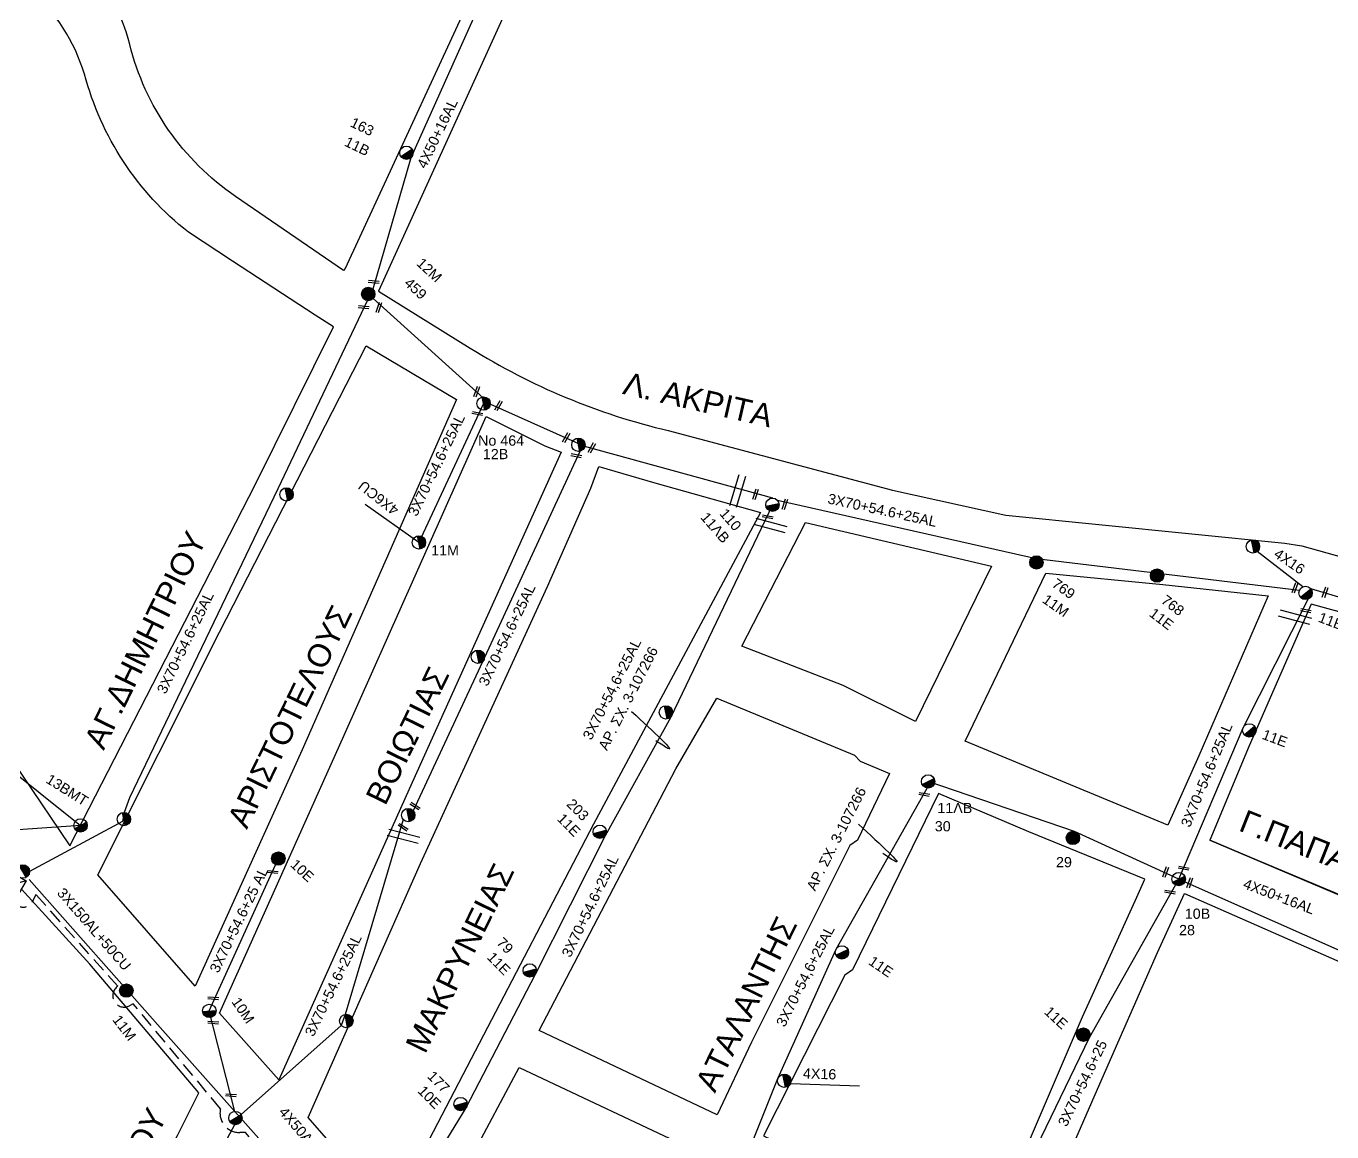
# Model space of a CAD drawing. Header units: millimetres. Extents: x 6950 to 9601, y 853 to 1951.
# Drawn here: x 8175.1 to 8405.1, y 1014.2 to 1209 of the extents above; entities that cross this region are included whole.
import ezdxf

# ---------------------------------------------------------------- set-up
doc = ezdxf.new("R2010")
doc.units = ezdxf.units.MM
doc.linetypes.add('DASHED', pattern=[19.05, 12.7, -6.35])
for name, color, linetype in [('Άγνωστα', 7, 'Continuous'), ('Γυμνά εναέρια ΧΤ και ΦΟΠ (3Φ)   4x50+16AL', 7, 'Continuous'), ('Εναέρια παροχή ΧΤ 4x16', 7, 'SYN_LINE'), ('Επιγραφές - Σχήματα', 7, 'Continuous'), ('Καλώδια ΧΤ   3x150AL+50CU', 7, 'DASHED'), ('Καλώδια ΧΤ   3x150AL+50XLPE', 7, 'DASHED'), ('Μηχανική τομή', 7, 'Continuous'), ('Στύλος Ξύλινος', 7, 'Continuous'), ('Στύλος Ξύλινος @ 1', 7, 'Continuous'), ('Στύλος ΦΜ', 7, 'Continuous'), ('Στύλος ΦΜ @ 1', 7, 'Continuous'), ('Συνεστραμμένα ΧΤ   3x70+54.6+25 AL', 7, 'SYN_LINE'), ('Τομή', 7, 'Continuous'), ('Υποσταθμός εναέριος 2 στύλων', 7, 'Continuous'), ('Υποσταθμός πόλεως', 7, 'Continuous'), ('Υπόβαθρο ΔΕΗ', 7, 'Continuous')]:
    doc.layers.add(name, color=color, linetype=linetype)
doc.styles.add('arial', font='ARIAL.TTF')
doc.styles.get("Standard").update_dxf_attribs({"font": 'ARIAL.TTF'})
doc.linetypes.add('SYN_LINE', pattern='A,0.5,-0.0001,["/\\/\\/\\/",Standard,S=0.1,R=0,X=0,Y=-0.05],-0.25', length=0.7501)

# ---------------------------------------------------------------- blocks, each defined once
blk = doc.blocks.new('ΤΟΜΗ')
at = {"layer": 'Τομή', "ltscale": 40}
for p, q in [((-5.68, 0), (5.68, 0)), ((5.68, -2.33), (-5.68, -2.33))]:
    blk.add_line(p, q, dxfattribs=at)
blk = doc.blocks.new('ΜΗΧΑΝΙΚΗ ΤΟΜΗ')
at = {"layer": 'Μηχανική τομή', "ltscale": 40}
for p, q in [((-1.89, 0.78), (1.89, 0.78)), ((1.89, 0), (-1.89, 0))]:
    blk.add_line(p, q, dxfattribs=at)
blk = doc.blocks.new('ΥΠΑΡΧΩΝ ΞΥΛΙΝΟΣ ΣΤΥΛΟΣ')
at = {"layer": 'Στύλος Ξύλινος'}
h = blk.add_hatch(color=7, dxfattribs=at)
h.paths.add_polyline_path([(-2.62, 0, 0.270008), (-1.29, -2.28), (1.3, 2.27, 0.576266)])
h.paths.add_polyline_path([(-1.29, -2.28, 0.574793), (2.62, 0, 0.268822), (1.3, 2.27)])
at = {"layer": 'Στύλος Ξύλινος', "color": 7}
blk.add_line((-1.29, -2.28), (1.3, 2.27), dxfattribs=at)
blk.add_circle((0, 0), 2.62, dxfattribs=at)
at = {"layer": 'Στύλος Ξύλινος', "flags": 4}
for tag, p in [('ΑΡΙΘΜΟΣ', (-4.91, 8.6)), ('ΤΥΠΟΣ', (-4.85, 3.39))]:
    blk.add_attdef(tag, p, '', height=4, dxfattribs=at)
blk = doc.blocks.new('ΥΠΑΡΧΩΝ ΤΣΙΜΕΝΤΕΝΙΟΣ ΣΤΥΛΟΣ')
at = {"layer": 'Στύλος ΦΜ'}
blk.add_hatch(color=7, dxfattribs=at).paths.add_polyline_path([(-1.29, -2.28, 0.574793), (2.62, 0, 0.268822), (1.3, 2.27)])
at = {"layer": 'Στύλος ΦΜ', "color": 7}
blk.add_line((-1.29, -2.28), (1.3, 2.27), dxfattribs=at)
blk.add_circle((0, 0), 2.62, dxfattribs=at)
at = {"layer": 'Στύλος ΦΜ', "flags": 4}
for tag, p in [('ΑΡΙΘΜΟΣ', (-4.68, 8.05)), ('ΤΥΠΟΣ', (-4.91, 3.03))]:
    blk.add_attdef(tag, p, '', height=4, dxfattribs=at)
blk = doc.blocks.new('ΥΠΟΣΤΑΘΜΟΣ ΕΝΑΕΡΙΟΣ ΕΠΙ 2 ΣΤΥΛΩΝ')
at = {"layer": 'Υποσταθμός εναέριος 2 στύλων', "linetype": 'Continuous'}
for points in [[(-11.97, -2.11, 0.574793), (-8.45, -0.07, 0.268822), (-9.64, 1.98)], [(9.68, -2.15, 0.574793), (13.19, -0.1, 0.268822), (12.01, 1.95)]]:
    blk.add_hatch(color=256, dxfattribs=at).paths.add_polyline_path(points)
for p, q in [((-11.97, -2.11), (-9.64, 1.98)), ((9.68, -2.15), (12.01, 1.95))]:
    blk.add_line(p, q, dxfattribs=at)
for centre in [(-10.81, -0.07), (10.84, -0.1)]:
    blk.add_circle(centre, 2.36, dxfattribs=at)
at = {"layer": 'Υποσταθμός πόλεως', "linetype": 'Continuous', "ltscale": 40}
blk.add_lwpolyline([(-8.57, 2.82), (8.57, 2.82), (8.57, -2.82), (-8.57, -2.82)], close=True, dxfattribs=at)
for points in [[(-5.75, 0), (-8.57, 2.82)], [(-8.57, -2.82), (-5.75, 0)], [(-5.75, 0), (5.75, 0)], [(5.75, 0), (8.57, 2.82)], [(8.57, -2.82), (5.75, 0)]]:
    blk.add_lwpolyline(points, dxfattribs=at)
at = {"layer": 'Υποσταθμός εναέριος 2 στύλων', "ltscale": 40, "flags": 1}
for tag, p in [('ΜΕΤΑΣΧΗΜΑΤΙΣΜΟΣ', (14.09, 2.51)), ('ΙΣΧΥΣ', (14.07, -0.28)), ('ΑΡΙΘΜΟΣ', (14.19, -3))]:
    blk.add_attdef(tag, p, '', height=1.8, dxfattribs=at)

msp = doc.modelspace()

# ---------------------------------------------------------------- linework, layer by layer
at = {"layer": 'Άγνωστα', "color": 2}
msp.add_lwpolyline([(8350.55, 1006.23), (8362.38, 1030.77), (8378.12, 1058.7)], dxfattribs=at)
at = {"layer": 'Γυμνά εναέρια ΧΤ και ΦΟΠ (3Φ)   4x50+16AL', "color": 151, "ltscale": 40}
msp.add_lwpolyline([(8045.47, 1259.29), (8055.06, 1234.05), (8080.8, 1199.91), (8094.18, 1181.28), (8116.1, 1146.84), (8137.47, 1115.66), (8149.4, 1096.38), (8184.68, 1068.14), (8169.4, 1067.07), (8173.84, 1061.03)], dxfattribs=at)
at = {"layer": 'Γυμνά εναέρια ΧΤ και ΦΟΠ (3Φ)   4x50+16AL', "color": 2, "ltscale": 40}
for points in [[(8272.72, 1243.6), (8255.38, 1213.74), (8242.88, 1185.77), (8236.18, 1162.64)], [(8485.28, 1014.66), (8475.37, 1017.47), (8416.89, 1041.48), (8416.89, 1041.48), (8416.89, 1041.48), (8378.1, 1058.67)]]:
    msp.add_lwpolyline(points, dxfattribs=at)
at = {"layer": 'Γυμνά εναέρια ΧΤ και ΦΟΠ (3Φ)   4x50+16AL', "color": 173, "ltscale": 40}
for points in [[(8175.69, 1058.63), (8198.73, 1032.57), (8216.11, 1012.98), (8223.23, 1004.13)], [(8211.8, 1015.43), (8182.34, 960.38), (8151.82, 899.94)]]:
    msp.add_lwpolyline(points, dxfattribs=at)
at = {"layer": 'Εναέρια παροχή ΧΤ 4x16', "color": 2, "ltscale": 15}
msp.add_lwpolyline([(8309.72, 1022.68), (8321.87, 1022.27)], dxfattribs=at)
at = {"layer": 'Επιγραφές - Σχήματα', "color": 7, "ltscale": 0.1}
for points in [[(8281.74, 1088.24), (8288.13, 1081.73), (8286.03, 1083.06)], [(8321.73, 1068.37), (8328.12, 1061.86), (8326.02, 1063.2)]]:
    msp.add_spline(points, degree=3, dxfattribs=at)
at = {"layer": 'Καλώδια ΧΤ   3x150AL+50XLPE', "color": 1, "linetype": 'DASHED', "ltscale": 0.2}
msp.add_lwpolyline([(8222.09, 1002.77), (8221.8, 1004.61), (8213.78, 1014.04), (8212.75, 1014.04, -0.478574), (8209.35, 1018.25), (8193.99, 1036.71), (8193.36, 1036.38, -0.943804), (8191.28, 1039.83), (8176.84, 1055.97), (8176.24, 1054.78, -0.597598), (8172.97, 1054.69, -74.434804)], format="xyb", dxfattribs=at)
at = {"layer": 'Συνεστραμμένα ΧΤ   3x70+54.6+25 AL', "color": 2, "ltscale": 20}
msp.add_line((8255.7, 1142.49), (8244.31, 1118.01), dxfattribs=at)
at = {"layer": 'Συνεστραμμένα ΧΤ   3x70+54.6+25 AL', "color": 2, "ltscale": 10}
msp.add_line((8244.31, 1118.01), (8234.84, 1124.71), dxfattribs=at)
at = {"layer": 'Συνεστραμμένα ΧΤ   3x70+54.6+25 AL', "color": 2, "linetype": 'SYN_LINE', "ltscale": 20}
for points in [[(8236.18, 1162.64), (8235.86, 1161.93), (8219.46, 1127.46), (8193.35, 1073), (8192.4, 1070.45), (8192.1, 1068.86), (8175.74, 1060.05)], [(8272.63, 1134.06), (8255.48, 1096.97), (8243.3, 1070.74)]]:
    msp.add_lwpolyline(points, dxfattribs=at)
at = {"layer": 'Συνεστραμμένα ΧΤ   3x70+54.6+25 AL', "color": 2, "ltscale": 20}
for points in [[(8306.64, 1125.82), (8273.53, 1134.9), (8256.87, 1142.35), (8236.24, 1160.98)], [(8378.12, 1058.7), (8389.47, 1085.36), (8400.92, 1108.02)], [(8301.62, 1008.88), (8307.54, 1023.58), (8317.77, 1046.35), (8333.84, 1074.74)], [(8378.12, 1058.7), (8359.77, 1067.09), (8333.99, 1075.9)]]:
    msp.add_lwpolyline(points, dxfattribs=at)
at = {"layer": 'Συνεστραμμένα ΧΤ   3x70+54.6+25 AL', "color": 173, "linetype": 'SYN_LINE', "ltscale": 20}
for points in [[(8306.56, 1124.65), (8288.65, 1087.25), (8277.08, 1066.3), (8264.75, 1041.87), (8252.58, 1018.37), (8239.78, 997.42)], [(8241.53, 1069.2), (8231.29, 1034.86), (8230.63, 1032.93), (8212.99, 1017.2)], [(8211.86, 1017.77), (8207.39, 1035.47), (8219.07, 1061.24)]]:
    msp.add_lwpolyline(points, dxfattribs=at)
at = {"layer": 'Συνεστραμμένα ΧΤ   3x70+54.6+25 AL', "color": 1, "ltscale": 20}
msp.add_lwpolyline([(8399.36, 1109.52), (8353.03, 1115.1), (8353.53, 1115.01), (8307.45, 1125.42)], dxfattribs=at)
at = {"layer": 'Συνεστραμμένα ΧΤ   3x70+54.6+25 AL', "linetype": 'SYN_LINE', "ltscale": 10}
msp.add_lwpolyline([(8400, 1110.19), (8391.96, 1116.43)], dxfattribs=at)
at = {"layer": 'Συνεστραμμένα ΧΤ   3x70+54.6+25 AL', "color": 1, "linetype": 'SYN_LINE', "ltscale": 20}
msp.add_lwpolyline([(8510.86, 1068.33), (8469.8, 1085.33), (8433.85, 1099.35), (8416.56, 1104.03), (8414.43, 1105.97), (8401.37, 1109.86)], dxfattribs=at)
at = {"layer": 'Υπόβαθρο ΔΕΗ'}
for points in [[(8171.77, 1228.87), (8208.84, 1246.79), (8227.73, 1256.01), (8233.33, 1244.85), (8239.87, 1232.75), (8252.91, 1213.05), (8231.29, 1166.28), (8231.04, 1165.94), (8211.99, 1178.98, -0.18355), (8193.37, 1205.76, 0.259302), (8171.77, 1228.87, 11.607847)], [(8160.17, 1223.03), (8097.95, 1192.01), (8149.16, 1114.37), (8182.84, 1064.55), (8215.45, 1128.16), (8229.25, 1155.98), (8226.01, 1158.05), (8211.49, 1167.54), (8203.7, 1172.69, -0.163199), (8185.41, 1200.51, 0.280519), (8160.17, 1223.03, 11.660235)], [(8259.24, 1210.83), (8237.19, 1162.31), (8253.34, 1152.25, 0.081259), (8288.19, 1137.72), (8327.71, 1127.21), (8347.65, 1122.8), (8396.78, 1117.91), (8399.81, 1117.44), (8419.92, 1111.77)], [(8481.97, 1024.29), (8494.55, 1050.17), (8503.48, 1068.92), (8488.41, 1075.14, 0.000115), (8465.28, 1084.68, 0.022374), (8424.96, 1099.24, 0.0384), (8409.55, 1102.76), (8408.05, 1105.3), (8401.44, 1107.14), (8390.52, 1082.2), (8383.61, 1065.56), (8419.87, 1050.16), (8383.61, 1065.56), (8481.97, 1024.29), (8481.97, 1024.29)]]:
    msp.add_lwpolyline(points, format="xyb", dxfattribs=at)
for points in [[(8235.04, 1152.67), (8250.95, 1143.2), (8223.77, 1081.46), (8204.91, 1039.85), (8187.78, 1059.46), (8209.21, 1102.18), (8230.34, 1143.48), (8235.04, 1152.67)], [(8256.15, 1140.22), (8266.5, 1135.05), (8269.37, 1133.94), (8242.59, 1074.54), (8219.63, 1023.34), (8209.18, 1035.05), (8231.12, 1084.05), (8256.15, 1140.22)], [(8275.98, 1131.42), (8285.87, 1128.52), (8304.46, 1123.3), (8275.05, 1068.4), (8253.5, 1027.01), (8239.44, 999.96), (8224.8, 1016.7), (8244.6, 1061.47), (8266.97, 1110.23), (8274.6, 1127.57), (8275.98, 1131.42)], [(8345.12, 1113.83), (8331.74, 1086.46), (8319.02, 1092.79), (8301.15, 1099.71), (8312.36, 1121.53), (8345.12, 1113.83)], [(8393.86, 1108.62), (8381.65, 1080.41), (8376.22, 1068.22), (8340.48, 1082.99), (8354.72, 1112.59), (8375.3, 1110.59), (8393.86, 1108.62)], [(8327.16, 1077.31), (8321.54, 1065.55), (8320.19, 1064.62), (8302.89, 1029.99), (8296.82, 1017.17), (8265.5, 1032.01), (8289.57, 1078.12), (8296.79, 1090.57), (8320.99, 1080.54), (8322.04, 1079.48), (8327.16, 1077.31)], [(8344.17, 994.67), (8357.49, 1025.81), (8361.17, 1034.43), (8370.73, 1055.52), (8372.16, 1058.67), (8351.72, 1067.02), (8335.81, 1073.77), (8320.68, 1042.72), (8319.32, 1041.8), (8305.01, 1013.48), (8321.46, 1005.6), (8321.46, 1005.6), (8337.12, 997.84), (8344.17, 994.67)], [(8145.38, 901.02), (8157.99, 925.86), (8159.84, 930.65), (8171.65, 954.65), (8201.77, 1013.52), (8205.52, 1021.06), (8186.36, 1043.72), (8174.3, 1056.9), (8163.96, 1038.25), (8149.11, 1011.61), (8136.92, 989.02), (8123.73, 965.48), (8110.17, 940.8), (8096.92, 916.41), (8134.82, 899.94)], [(8477.17, 1014.66), (8476.05, 1011.64), (8454.99, 969.95), (8442.98, 945.12), (8416.1, 956.41), (8413.11, 961.75), (8367.68, 983.67), (8350.56, 991.27), (8364.25, 1022.62), (8374.39, 1045.76), (8379.11, 1056.19), (8379.11, 1056.19), (8379.11, 1056.19), (8448.91, 1025.47), (8477.17, 1014.66)], [(8293.6, 1010.58), (8270.92, 963.62), (8248.52, 989.59), (8244.95, 993.54), (8261.98, 1025.53), (8293.6, 1010.58)]]:
    msp.add_lwpolyline(points, dxfattribs=at)

# ---------------------------------------------------------------- block references
at = {"layer": 'Μηχανική τομή'}
for p, xscale, yscale, zscale, rotation in [((8236.37, 1164.12), 0.4999999999999999, 0.4999999999999999, 0.4999999999999999, 174.8667646448354), ((8234.6, 1159.65), 0.4999999999999999, 0.4999999999999999, 0.4999999999999999, 174.8667646448354), ((8237.06, 1159.47), 0.4999999999999999, 0.4999999999999999, 0.4999999999999999, 251.2864197724127), ((8254.29, 1144.64), 0.4999999999999999, 0.4999999999999999, 0.4999999999999999, 251.2864197724127), ((8258.16, 1142.22), 0.4999999999999998, 0.4999999999999998, 0.4999999999999998, 240.9845814056972), ((8254.65, 1140.92), 0.4999999999999999, 0.4999999999999999, 0.4999999999999999, 169.57116670519), ((8270.07, 1136.57), 0.4999999999999998, 0.4999999999999998, 0.4999999999999998, 240.9845814056972), ((8274.6, 1134.77), 0.4999999999999998, 0.4999999999999998, 0.4999999999999998, 240.9845814056972), ((8272.04, 1133.49), 0.4999999999999999, 0.4999999999999999, 0.4999999999999999, 169.57116670519), ((8303.4, 1126.55), 0.4999999999999999, 0.4999999999999999, 0.4999999999999999, 251.2864197724127), ((8308.57, 1124.79), 0.4999999999999999, 0.4999999999999999, 0.4999999999999999, 251.2864197724127), ((8305.77, 1122.72), 0.4999999999999999, 0.4999999999999999, 0.4999999999999999, 169.57116670519), ((8398.78, 1109.94), 0.4999999999999996, 0.4999999999999996, 0.4999999999999996, 70.95392755448539), ((8404.08, 1109.15), 0.4999999999999996, 0.4999999999999996, 0.4999999999999996, 70.95392755448539), ((8400.54, 1106.19), 0.4999999999999999, 0.4999999999999999, 0.4999999999999999, 169.57116670519), ((8333.33, 1073.81), 0.4999999999999999, 0.4999999999999999, 0.4999999999999999, 169.57116670519), ((8243.72, 1071.73), 0.4999999999999998, 0.4999999999999998, 0.4999999999999998, 146.7350671125348), ((8241.63, 1068), 0.4999999999999998, 0.4999999999999998, 0.4999999999999998, 146.7350671125348), ((8218.56, 1060.15), 0.4999999999999999, 0.4999999999999999, 0.4999999999999999, 174.8667646448354), ((8376, 1059.87), 0.4999999999999996, 0.4999999999999996, 0.4999999999999996, 70.95392755448539), ((8379.04, 1060.82), 0.4999999999999999, 0.4999999999999999, 0.4999999999999999, 169.57116670519), ((8380.25, 1057.98), 0.4999999999999996, 0.4999999999999996, 0.4999999999999996, 70.95392755448539), ((8376.62, 1056.6), 0.4999999999999999, 0.4999999999999999, 0.4999999999999999, 169.57116670519), ((8208.1, 1037.9), 0.4999999999999999, 0.4999999999999999, 0.4999999999999999, 174.8667646448354), ((8208.1, 1033.61), 0.4999999999999999, 0.4999999999999999, 0.4999999999999999, 174.8667646448354), ((8211.24, 1020.81), 0.4999999999999999, 0.4999999999999999, 0.4999999999999999, 174.8667646448354)]:
    msp.add_blockref('ΜΗΧΑΝΙΚΗ ΤΟΜΗ', p, dxfattribs=dict(at, xscale=xscale, yscale=yscale, zscale=zscale, rotation=rotation))
at = {"layer": 'Στύλος Ξύλινος @ 1', "ltscale": 40}
ref = msp.add_blockref('ΥΠΑΡΧΩΝ ΞΥΛΙΝΟΣ ΣΤΥΛΟΣ', (8235.38, 1161.78), dxfattribs=dict(at, xscale=0.449999999999818, yscale=0.449999999999818, zscale=0.449999999999818, rotation=317.0971450307765))
ref.add_attrib('ΤΥΠΟΣ', '12M', (8243.74, 1167), dxfattribs={"layer": 'Στύλος Ξύλινος', "height": 1.8, "rotation": 317.0971, "flags": 4})
ref.add_attrib('ΑΡΙΘΜΟΣ', '459', (8241.58, 1163.51), dxfattribs={"layer": 'Στύλος Ξύλινος', "height": 1.8, "rotation": 317.0971, "flags": 4})
ref = msp.add_blockref('ΥΠΑΡΧΩΝ ΞΥΛΙΝΟΣ ΣΤΥΛΟΣ', (8353.07, 1114.48), dxfattribs=dict(at, xscale=0.449999999999818, yscale=0.449999999999818, zscale=0.449999999999818, rotation=324.8396494848087))
ref.add_attrib('ΤΥΠΟΣ', '769', (8355.62, 1110.34), dxfattribs={"layer": 'Στύλος Ξύλινος', "height": 1.8, "rotation": 324.8396, "flags": 4})
ref.add_attrib('ΑΡΙΘΜΟΣ', '11M', (8353.94, 1107.56), dxfattribs={"layer": 'Στύλος Ξύλινος', "height": 1.8, "rotation": 324.8396, "flags": 4})
ref = msp.add_blockref('ΥΠΑΡΧΩΝ ΞΥΛΙΝΟΣ ΣΤΥΛΟΣ', (8374.3, 1112.18), dxfattribs=dict(at, xscale=0.4499999999998179, yscale=0.4499999999998179, zscale=0.4499999999998179, rotation=322.6972261631153))
ref.add_attrib('ΤΥΠΟΣ', '768', (8374.86, 1107.49), dxfattribs={"layer": 'Στύλος Ξύλινος', "height": 1.8, "rotation": 322.6972, "flags": 4})
ref.add_attrib('ΑΡΙΘΜΟΣ', '11E', (8372.76, 1105.17), dxfattribs={"layer": 'Στύλος Ξύλινος', "height": 1.8, "rotation": 322.6972, "flags": 4})
ref = msp.add_blockref('ΥΠΑΡΧΩΝ ΞΥΛΙΝΟΣ ΣΤΥΛΟΣ', (8359.47, 1065.95), dxfattribs=dict(at, xscale=0.449999999999818, yscale=0.449999999999818, zscale=0.449999999999818, rotation=317.0971450307765))
ref.add_attrib('ΑΡΙΘΜΟΣ', '29', (8356.51, 1060.79), dxfattribs={"layer": 'Στύλος Ξύλινος', "height": 1.8, "flags": 4})
ref = msp.add_blockref('ΥΠΑΡΧΩΝ ΞΥΛΙΝΟΣ ΣΤΥΛΟΣ', (8219.55, 1062.31), dxfattribs=dict(at, xscale=0.449999999999818, yscale=0.449999999999818, zscale=0.449999999999818, rotation=317.0971450307765))
ref.add_attrib('ΤΥΠΟΣ', '10E', (8221.52, 1061.07), dxfattribs={"layer": 'Στύλος Ξύλινος', "height": 1.8, "rotation": 317.0971, "flags": 4})
ref = msp.add_blockref('ΥΠΑΡΧΩΝ ΞΥΛΙΝΟΣ ΣΤΥΛΟΣ', (8192.78, 1039.05), dxfattribs=dict(at, xscale=0.449999999999818, yscale=0.449999999999818, zscale=0.449999999999818, rotation=307.2761291299768))
ref.add_attrib('ΤΥΠΟΣ', '11M', (8190.23, 1033.9), dxfattribs={"layer": 'Στύλος Ξύλινος', "height": 1.8, "rotation": 307.2761, "flags": 4})
ref = msp.add_blockref('ΥΠΑΡΧΩΝ ΞΥΛΙΝΟΣ ΣΤΥΛΟΣ', (8361.32, 1031.29), dxfattribs=dict(at, xscale=0.449999999999818, yscale=0.449999999999818, zscale=0.449999999999818, rotation=317.0971450307765))
ref.add_attrib('ΤΥΠΟΣ', '11E', (8354.28, 1035.14), dxfattribs={"layer": 'Στύλος Ξύλινος', "height": 1.8, "rotation": 317.0971, "flags": 4})
at = {"layer": 'Στύλος ΦΜ @ 1', "ltscale": 40}
ref = msp.add_blockref('ΥΠΑΡΧΩΝ ΤΣΙΜΕΝΤΕΝΙΟΣ ΣΤΥΛΟΣ', (8242.11, 1186.66), dxfattribs=dict(at, xscale=0.4499999999998183, yscale=0.4499999999998183, zscale=0.4499999999998183, rotation=334.1830106982937))
ref.add_attrib('ΤΥΠΟΣ', '163', (8232.04, 1191.38), dxfattribs={"layer": 'Στύλος ΦΜ', "height": 1.8, "rotation": 334.183, "flags": 4})
ref.add_attrib('ΑΡΙΘΜΟΣ', '11B', (8231.03, 1187.98), dxfattribs={"layer": 'Στύλος ΦΜ', "height": 1.8, "rotation": 334.183, "flags": 4})
ref = msp.add_blockref('ΥΠΑΡΧΩΝ ΤΣΙΜΕΝΤΕΝΙΟΣ ΣΤΥΛΟΣ', (8255.7, 1142.49), dxfattribs=dict(at, xscale=0.4499999999998183, yscale=0.4499999999998183, zscale=0.4499999999998183, rotation=41.01183998510068))
ref.add_attrib('ΤΥΠΟΣ', '12Β', (8255.57, 1132.68), dxfattribs={"layer": 'Στύλος ΦΜ', "height": 1.8, "flags": 4})
ref.add_attrib('ΑΡΙΘΜΟΣ', 'Νο 464', (8254.73, 1135.06), dxfattribs={"layer": 'Στύλος ΦΜ', "height": 1.8, "flags": 4})
at = {"layer": 'Στύλος ΦΜ @ 1', "ltscale": 40, "xscale": 0.4499999999998183, "yscale": 0.4499999999998183, "zscale": 0.4499999999998183, "rotation": 41.01183998510068}
for p in [(8272.39, 1135.21), (8221, 1126.47), (8391.19, 1117.31), (8254.7, 1097.86), (8287.81, 1088.07), (8192.34, 1069.27), (8242.42, 1069.97), (8231.52, 1033.7), (8308.65, 1023.17)]:
    msp.add_blockref('ΥΠΑΡΧΩΝ ΤΣΙΜΕΝΤΕΝΙΟΣ ΣΤΥΛΟΣ', p, dxfattribs=at)
at = {"layer": 'Στύλος ΦΜ @ 1', "ltscale": 40}
ref = msp.add_blockref('ΥΠΑΡΧΩΝ ΤΣΙΜΕΝΤΕΝΙΟΣ ΣΤΥΛΟΣ', (8306.56, 1124.65), dxfattribs=dict(at, xscale=0.4499999999998183, yscale=0.4499999999998183, zscale=0.4499999999998183, rotation=311.0368530606688))
ref.add_attrib('ΤΥΠΟΣ', '110', (8297.13, 1123.03), dxfattribs={"layer": 'Στύλος ΦΜ', "height": 1.8, "rotation": 311.0369, "flags": 4})
ref.add_attrib('ΑΡΙΘΜΟΣ', '11ΛΒ', (8293.78, 1122.36), dxfattribs={"layer": 'Στύλος ΦΜ', "height": 1.8, "rotation": 311.0369, "flags": 4})
ref = msp.add_blockref('ΥΠΑΡΧΩΝ ΤΣΙΜΕΝΤΕΝΙΟΣ ΣΤΥΛΟΣ', (8244.31, 1118.01), dxfattribs=dict(at, xscale=0.4499999999998183, yscale=0.4499999999998183, zscale=0.4499999999998183, rotation=41.01183998510068))
ref.add_attrib('ΤΥΠΟΣ', '11M', (8246.46, 1115.73), dxfattribs={"layer": 'Στύλος ΦΜ', "height": 1.8, "flags": 4})
ref = msp.add_blockref('ΥΠΑΡΧΩΝ ΤΣΙΜΕΝΤΕΝΙΟΣ ΣΤΥΛΟΣ', (8400.46, 1109.11), dxfattribs=dict(at, xscale=0.4499999999998183, yscale=0.4499999999998183, zscale=0.4499999999998183, rotation=339.3290190045855))
ref.add_attrib('ΤΥΠΟΣ', '11B', (8402.54, 1104.09), dxfattribs={"layer": 'Στύλος ΦΜ', "height": 1.8, "rotation": 339.329, "flags": 4})
ref = msp.add_blockref('ΥΠΑΡΧΩΝ ΤΣΙΜΕΝΤΕΝΙΟΣ ΣΤΥΛΟΣ', (8390.55, 1084.9), dxfattribs=dict(at, xscale=0.4499999999998183, yscale=0.4499999999998183, zscale=0.4499999999998183, rotation=339.3290190045855))
ref.add_attrib('ΤΥΠΟΣ', '11E', (8392.64, 1083.46), dxfattribs={"layer": 'Στύλος ΦΜ', "height": 1.8, "rotation": 339.329, "flags": 4})
ref = msp.add_blockref('ΥΠΑΡΧΩΝ ΤΣΙΜΕΝΤΕΝΙΟΣ ΣΤΥΛΟΣ', (8184.72, 1068.16), dxfattribs=dict(at, xscale=0.4499999999998183, yscale=0.4499999999998183, zscale=0.4499999999998183, rotation=327.8737753444899))
ref.add_attrib('ΤΥΠΟΣ', '13BMT', (8178.45, 1075.8), dxfattribs={"layer": 'Στύλος ΦΜ', "height": 1.8, "rotation": 327.8738, "flags": 4})
ref = msp.add_blockref('ΥΠΑΡΧΩΝ ΤΣΙΜΕΝΤΕΝΙΟΣ ΣΤΥΛΟΣ', (8333.99, 1075.9), dxfattribs=dict(at, xscale=0.4499999999998182, yscale=0.4499999999998182, zscale=0.4499999999998182, rotation=325.7727440971915))
ref.add_attrib('ΤΥΠΟΣ', '11ΛΒ', (8335.61, 1070.32), dxfattribs={"layer": 'Στύλος ΦΜ', "height": 1.8, "flags": 4})
ref.add_attrib('ΑΡΙΘΜΟΣ', '30', (8335.16, 1067.11), dxfattribs={"layer": 'Στύλος ΦΜ', "height": 1.8, "flags": 4})
ref = msp.add_blockref('ΥΠΑΡΧΩΝ ΤΣΙΜΕΝΤΕΝΙΟΣ ΣΤΥΛΟΣ', (8276.16, 1067.03), dxfattribs=dict(at, xscale=0.4499999999998183, yscale=0.4499999999998183, zscale=0.4499999999998183, rotation=314.7820588562251))
ref.add_attrib('ΤΥΠΟΣ', '203', (8270.18, 1071.78), dxfattribs={"layer": 'Στύλος ΦΜ', "height": 1.8, "rotation": 314.7821, "flags": 4})
ref.add_attrib('ΑΡΙΘΜΟΣ', '11E', (8268.5, 1069.19), dxfattribs={"layer": 'Στύλος ΦΜ', "height": 1.8, "rotation": 314.7821, "flags": 4})
ref = msp.add_blockref('ΥΠΑΡΧΩΝ ΤΣΙΜΕΝΤΕΝΙΟΣ ΣΤΥΛΟΣ', (8378.11, 1058.7), dxfattribs=dict(at, xscale=0.4499999999998182, yscale=0.4499999999998182, zscale=0.4499999999998182, rotation=325.7727440971915))
ref.add_attrib('ΤΥΠΟΣ', '10Β', (8379.19, 1051.7), dxfattribs={"layer": 'Στύλος ΦΜ', "height": 1.8, "flags": 4})
ref.add_attrib('ΑΡΙΘΜΟΣ', '28', (8378.18, 1048.82), dxfattribs={"layer": 'Στύλος ΦΜ', "height": 1.8, "flags": 4})
ref = msp.add_blockref('ΥΠΑΡΧΩΝ ΤΣΙΜΕΝΤΕΝΙΟΣ ΣΤΥΛΟΣ', (8263.83, 1042.61), dxfattribs=dict(at, xscale=0.4499999999998183, yscale=0.4499999999998183, zscale=0.4499999999998183, rotation=314.7820588562251))
ref.add_attrib('ΤΥΠΟΣ', '79', (8257.85, 1047.36), dxfattribs={"layer": 'Στύλος ΦΜ', "height": 1.8, "rotation": 314.7821, "flags": 4})
ref.add_attrib('ΑΡΙΘΜΟΣ', '11E', (8256.17, 1044.77), dxfattribs={"layer": 'Στύλος ΦΜ', "height": 1.8, "rotation": 314.7821, "flags": 4})
ref = msp.add_blockref('ΥΠΑΡΧΩΝ ΤΣΙΜΕΝΤΕΝΙΟΣ ΣΤΥΛΟΣ', (8318.8, 1045.79), dxfattribs=dict(at, xscale=0.4499999999998182, yscale=0.4499999999998182, zscale=0.4499999999998182, rotation=325.7727440971915))
ref.add_attrib('ΤΥΠΟΣ', '11E', (8323.32, 1043.79), dxfattribs={"layer": 'Στύλος ΦΜ', "height": 1.8, "rotation": 325.7727, "flags": 4})
ref = msp.add_blockref('ΥΠΑΡΧΩΝ ΤΣΙΜΕΝΤΕΝΙΟΣ ΣΤΥΛΟΣ', (8207.39, 1035.48), dxfattribs=dict(at, xscale=0.4499999999998183, yscale=0.4499999999998183, zscale=0.4499999999998183, rotation=304.179352555221))
ref.add_attrib('ΤΥΠΟΣ', '10M', (8211.22, 1037.09), dxfattribs={"layer": 'Στύλος ΦΜ', "height": 1.8, "rotation": 304.1794, "flags": 4})
ref = msp.add_blockref('ΥΠΑΡΧΩΝ ΤΣΙΜΕΝΤΕΝΙΟΣ ΣΤΥΛΟΣ', (8251.63, 1019.07), dxfattribs=dict(at, xscale=0.4499999999998183, yscale=0.4499999999998183, zscale=0.4499999999998183, rotation=314.7820588562251))
ref.add_attrib('ΤΥΠΟΣ', '177', (8245.65, 1023.82), dxfattribs={"layer": 'Στύλος ΦΜ', "height": 1.8, "rotation": 314.7821, "flags": 4})
ref.add_attrib('ΑΡΙΘΜΟΣ', '10E', (8243.97, 1021.23), dxfattribs={"layer": 'Στύλος ΦΜ', "height": 1.8, "rotation": 314.7821, "flags": 4})
ref = msp.add_blockref('ΥΠΑΡΧΩΝ ΤΣΙΜΕΝΤΕΝΙΟΣ ΣΤΥΛΟΣ', (8211.98, 1016.6), dxfattribs=dict(at, xscale=0.4499999999998181, yscale=0.4499999999998181, zscale=0.4499999999998181, rotation=330.8081554608924))
ref.add_attrib('ΤΥΠΟΣ', '190', (8211.36, 1009.26), dxfattribs={"layer": 'Στύλος ΦΜ', "height": 1.8, "rotation": 330.8082, "flags": 4})
ref.add_attrib('ΑΡΙΘΜΟΣ', '11B', (8210.07, 1005.82), dxfattribs={"layer": 'Στύλος ΦΜ', "height": 1.8, "rotation": 330.8082, "flags": 4})
at = {"layer": 'Τομή'}
for p, xscale, yscale, zscale, rotation in [((8299.89, 1127.25), 0.499999999999999, 0.499999999999999, 0.499999999999999, 73.06175576318297), ((8306.38, 1121.55), 0.499999999999999, 0.499999999999999, 0.499999999999999, 344.7885968488219), ((8398.75, 1105.4), 0.499999999999999, 0.499999999999999, 0.499999999999999, 344.7885968488219), ((8241.73, 1066.81), 0.4999999999999991, 0.4999999999999991, 0.4999999999999991, 345.5281692669932)]:
    msp.add_blockref('ΤΟΜΗ', p, dxfattribs=dict(at, xscale=xscale, yscale=yscale, zscale=zscale, rotation=rotation))
at = {"layer": 'Υποσταθμός εναέριος 2 στύλων', "xscale": 0.5, "yscale": 0.5, "zscale": 0.5, "rotation": 59.35913720776027}
msp.add_blockref('ΥΠΟΣΤΑΘΜΟΣ ΕΝΑΕΡΙΟΣ ΕΠΙ 2 ΣΤΥΛΩΝ', (8171.76, 1055.4), dxfattribs=at)

# ---------------------------------------------------------------- texts
at = {"ltscale": 40, "char_height": 4, "attachment_point": 1, "style": 'arial'}
for s, insert, width, rotation in [('Λ. AKPITA', (8280.9, 1148.11), 31.1367, 347.1357), ('ΑΓ.ΔΗΜΗΤΡΙΟΥ', (8185.19, 1083.01), 94.4586, 63.9917), ('AΡΙΣΤΟΤΕΛΟΥΣ', (8210.41, 1069.1), 94.4586, 63.9917), ('ΒΟΙΩΤΙΑΣ', (8234.79, 1073.22), 94.4586, 63.9917), ('Γ.ΠAΠANΔPEOY', (8389.96, 1071.03), 94.4586, 338.3468), ('ΜΑΚΡΥΝΕΙΑΣ', (8241.8, 1029.49), 94.4586, 63.9917), ('ATAΛANTHΣ', (8292.84, 1022.64), 94.4586, 63.9917), ('KAΡΑΟΛH ΔHMHTPIOY', (8167.83, 964.06), 94.4586, 62.3281)]:
    msp.add_mtext(s, dxfattribs=dict(at, insert=insert, width=width, rotation=rotation))
at = {"layer": 'Άγνωστα', "ltscale": 40, "char_height": 1.8, "width": 34.5395, "attachment_point": 1, "style": 'arial'}
for s, insert, rotation in [('3X70+54.6+25AL', (8242.3, 1123.24), 64.0786), ('3X70+54.6+25AL', (8198.07, 1091.96), 64.0786), ('3X70+54.6+25AL', (8254.73, 1093.32), 64.0786), ('3X70+54.6+25 AL', (8207.36, 1042.81), 64.0786), ('3X70+54.6+25AL', (8224.12, 1031.59), 64.0786), ('3X70+54.6+25', (8356.76, 1015.71), 64.0786), ('4X50AL+16/5', (8220.87, 1018.77), 310.9006)]:
    msp.add_mtext(s, dxfattribs=dict(at, insert=insert, rotation=rotation))
at = {"layer": 'Γυμνά εναέρια ΧΤ και ΦΟΠ (3Φ)   4x50+16AL', "ltscale": 40, "char_height": 1.8, "width": 34.5395, "attachment_point": 1, "style": 'arial'}
for s, insert, rotation in [('4X50+16AL', (8243.88, 1184.51), 64.3548), ('3X70+54.6+25AL', (8269.37, 1045.54), 64.0786), ('4X50+16AL', (8389.95, 1058.84), 339.1169)]:
    msp.add_mtext(s, dxfattribs=dict(at, insert=insert, rotation=rotation))
at = {"layer": 'Εναέρια παροχή ΧΤ 4x16', "ltscale": 20, "char_height": 1.8, "attachment_point": 1, "style": 'arial'}
for s, insert, width, rotation in [('4X6CU', (8239.84, 1122.64), 11.6674, 142.131), ('4X16', (8395.71, 1117.08), 34.5395, 325.6759), ('4X16', (8311.97, 1025.38), 34.5395, 358.1029)]:
    msp.add_mtext(s, dxfattribs=dict(at, insert=insert, width=width, rotation=rotation))
at = {"layer": 'Επιγραφές - Σχήματα', "ltscale": 40, "char_height": 1.8, "width": 34.5395, "attachment_point": 1, "rotation": 63.0594, "style": 'arial'}
for s, insert in [('3Χ70+54,6+25AL', (8273.06, 1083.87)), ('ΑΡ. ΣΧ. 3-107266', (8275.82, 1082.03)), ('ΑΡ. ΣΧ. 3-107266', (8312.48, 1057.29)), ('3Χ70+54,6+25AL', (8307.12, 1033.31))]:
    msp.add_mtext(s, dxfattribs=dict(at, insert=insert))
at = {"layer": 'Καλώδια ΧΤ   3x150AL+50CU', "ltscale": 0.2, "insert": (8181.81, 1057.36), "char_height": 1.8, "width": 34.5395, "attachment_point": 1, "rotation": 310.9006, "style": 'arial'}
msp.add_mtext('3X150AL+50CU', dxfattribs=at)
at = {"layer": 'Συνεστραμμένα ΧΤ   3x70+54.6+25 AL', "ltscale": 20, "char_height": 1.8, "width": 34.5395, "attachment_point": 1, "style": 'arial'}
for insert, rotation in [((8316.56, 1126.67), 347.6663), ((8378.42, 1068.37), 67.278)]:
    msp.add_mtext('3X70+54.6+25AL', dxfattribs=dict(at, insert=insert, rotation=rotation))

doc.saveas('drawing.dxf')
